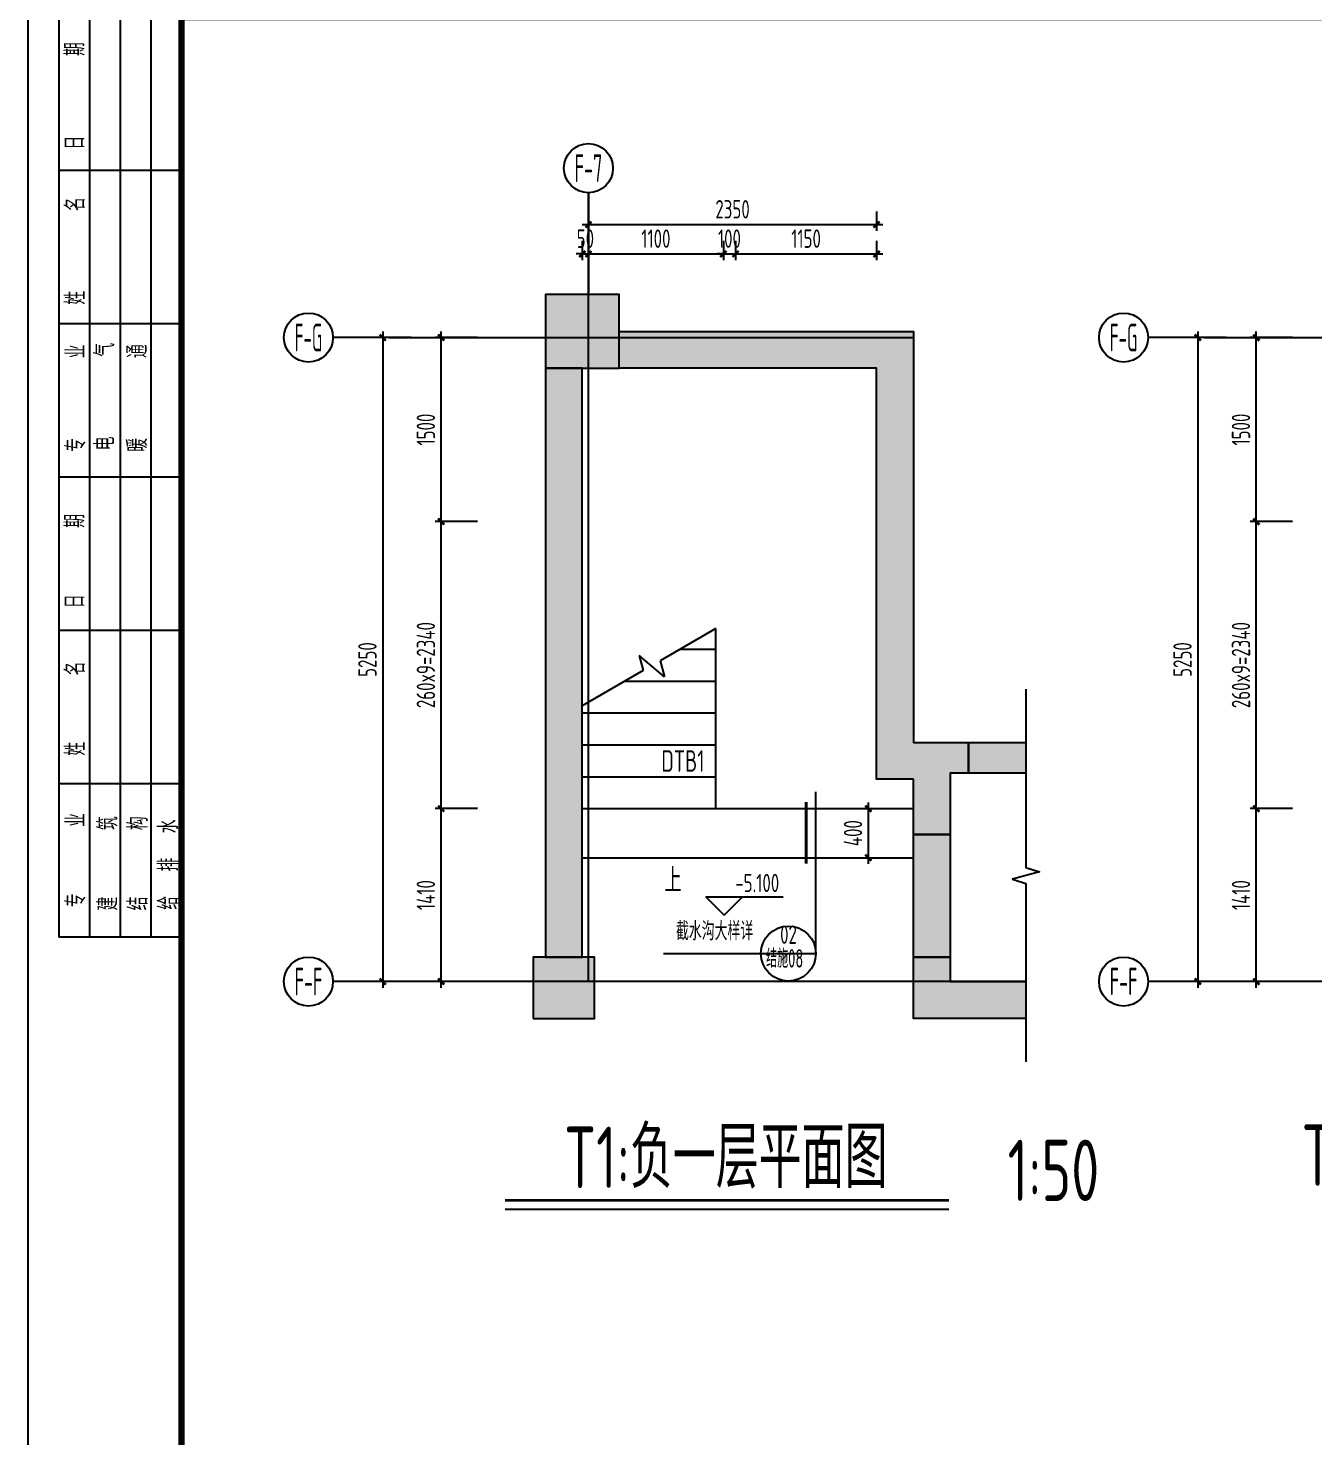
# Model space of a CAD drawing. Header units: millimetres. Extents: x -41781 to 68020, y 189188 to 426788.
# Drawn here: x -16080 to 4890, y 224440 to 247408 of the extents above; entities that cross this region are included whole.
import ezdxf
from ezdxf.enums import TextEntityAlignment as Align

# ---------------------------------------------------------------- set-up
doc = ezdxf.new("R2010")
doc.units = ezdxf.units.MM
doc.header["$LTSCALE"] = 1000
doc.header["$PDMODE"] = 35
doc.header["$PDSIZE"] = 200
for name, color, linetype in [('AXIS_TEXT', 7, 'Continuous'), ('COLU', 7, 'Continuous'), ('DIM', 4, 'Continuous'), ('DIM_ELEV', 3, 'Continuous'), ('DIM_SYMB', 3, 'Continuous'), ('h填实-柱墙', 254, 'Continuous'), ('L-AXIS', 3, 'Continuous'), ('L-dote', 253, 'Continuous'), ('louti$0$stair', 2, 'Continuous'), ('PUB_TEXT', 7, 'Continuous'), ('Q-门框', 6, 'Continuous'), ('STAIR', 2, 'Continuous'), ('TEXT', 7, 'Continuous'), ('THIN', 7, 'Continuous'), ('WALL', 3, 'Continuous'), ('图框', 4, 'Continuous'), ('地下室轴号', 3, 'Continuous')]:
    doc.layers.add(name, color=color, linetype=linetype)
doc.styles.add('DX', font='txt.shx', dxfattribs={"width": 0.75, "bigfont": 'hztxt.shx'})
doc.styles.add('TSSD_Dimension', font='Tssdeng.shx', dxfattribs={"width": 0.7, "bigfont": 'hztxt.shx'})
doc.styles.add('TSSD_Label', font='Tssdeng.shx', dxfattribs={"width": 0.7, "bigfont": 'hztxt.shx'})
doc.styles.add('TSSD_REIN', font='Tssdeng.shx', dxfattribs={"width": 0.7, "bigfont": 'hztxt.shx'})
doc.dimstyles.new('TSSD_50_100', dxfattribs={"dimtxt": 300, "dimasz": 100, "dimexe": 100, "dimexo": 250, "dimgap": 100, "dimtad": 1, "dimdec": 0, "dimlfac": 0.5, "dimzin": 0, "dimdsep": 46, "dimtxsty": 'TSSD_Dimension', "dimblk": 'ARCHTICK', "dimcen": 0, "dimdle": 100, "dimclrt": 7, "dimadec": 0, "dimazin": 0, "dimtfac": 1, "dimtdec": 0, "dimtix": 1, "dimtmove": 2, "dimatfit": 3, "dimfxl": 1, "dimtolj": 1, "dimtzin": 0, "dimarcsym": 0})

# ---------------------------------------------------------------- blocks, each defined once
blk = doc.blocks.new('A$C35F87531')
at = {"layer": '图框'}
for p, q in [((500, 58400), (500, 43400)), ((1000, 58400), (1000, 43400)), ((1500, 58400), (1500, 43400)), ((2000, 58400), (2000, 43400)), ((2500, 55900), (500, 55900)), ((2500, 53400), (500, 53400)), ((2500, 50900), (500, 50900)), ((2500, 48400), (500, 48400)), ((2500, 45900), (500, 45900)), ((2500, 43400), (500, 43400))]:
    blk.add_line(p, q, dxfattribs=at)
blk.add_lwpolyline([(0, 0), (0, 59400), (84100, 59400), (84100, 0)], close=True, dxfattribs=at)
at = {"layer": '图框', "const_width": 100}
blk.add_lwpolyline([(2500, 1000), (83100, 1000), (83100, 58400), (2500, 58400)], close=True, dxfattribs=at)
at = {"layer": '图框', "style": 'DX', "width": 0.7}
for s, p in [('日      期', (747, 57116, 2200)), ('姓      名 ', (752, 54687)), ('电      气', (1232, 52213, 2200)), ('暖      通', (1766, 52190, 2200)), ('专      业', (762, 52186)), ('日     期', (747, 49531, 2200)), ('姓     名', (752, 47126)), ('专     业', (762, 44655)), ('建     筑', (1283, 44602, 2200)), ('结     构', (1774, 44602, 2200)), ('给  排  水', (2271, 44582, 2200))]:
    blk.add_text(s, height=320, rotation=90, dxfattribs=at).set_placement(p, align=Align.MIDDLE)
blk = doc.blocks.new('_ArchTick')
at = {"color": 0, "linetype": 'ByBlock', "const_width": 0.4}
blk.add_lwpolyline([(-0.5, -0.5), (0.5, 0.5)], dxfattribs=at)
blk = doc.blocks.new('*D225')
at = {"layer": 'Defpoints', "color": 0}
for p in [(-9343, 234683), (-8503, 234683), (-8503, 231863)]:
    blk.add_point(p, dxfattribs=at)
at = {"layer": 'DIM', "color": 0, "lineweight": -2}
for p, q in [((-9343, 231763), (-9343, 234783)), ((-8753, 234683), (-9443, 234683)), ((-8753, 231863), (-9443, 231863))]:
    blk.add_line(p, q, dxfattribs=at)
at = {"layer": 'DIM', "color": 0, "lineweight": -2, "xscale": 100, "yscale": 100, "zscale": 100}
for p, rotation in [((-9343, 234683), 90), ((-9343, 231863), 270)]:
    blk.add_blockref('_ArchTick', p, dxfattribs=dict(at, rotation=rotation))
at = {"layer": 'DIM', "color": 7, "insert": (-9593, 233273), "char_height": 300, "attachment_point": 5, "rotation": 90, "style": 'TSSD_Dimension'}
blk.add_mtext('\\A1;1410', dxfattribs=at)
blk = doc.blocks.new('*D226')
at = {"layer": 'Defpoints', "color": 0}
for p in [(-9343, 239363), (-8503, 239363), (-8503, 234683)]:
    blk.add_point(p, dxfattribs=at)
at = {"layer": 'DIM', "color": 0, "lineweight": -2}
for p, q in [((-8753, 239363), (-9443, 239363)), ((-9343, 234583), (-9343, 239463)), ((-8753, 234683), (-9443, 234683))]:
    blk.add_line(p, q, dxfattribs=at)
at = {"layer": 'DIM', "color": 0, "lineweight": -2, "xscale": 100, "yscale": 100, "zscale": 100}
for p, rotation in [((-9343, 239363), 90), ((-9343, 234683), 270)]:
    blk.add_blockref('_ArchTick', p, dxfattribs=dict(at, rotation=rotation))
at = {"layer": 'DIM', "color": 7, "insert": (-9593, 237023), "char_height": 300, "attachment_point": 5, "rotation": 90, "style": 'TSSD_Dimension'}
blk.add_mtext('\\A1;260x9=2340', dxfattribs=at)
blk = doc.blocks.new('*D227')
at = {"layer": 'Defpoints', "color": 0}
for p in [(-9343, 242363), (-8503, 242363), (-8503, 239363)]:
    blk.add_point(p, dxfattribs=at)
at = {"layer": 'DIM', "color": 0, "lineweight": -2}
for p, q in [((-8753, 242363), (-9443, 242363)), ((-9343, 239263), (-9343, 242463)), ((-8753, 239363), (-9443, 239363))]:
    blk.add_line(p, q, dxfattribs=at)
at = {"layer": 'DIM', "color": 0, "lineweight": -2, "xscale": 100, "yscale": 100, "zscale": 100}
for p, rotation in [((-9343, 242363), 90), ((-9343, 239363), 270)]:
    blk.add_blockref('_ArchTick', p, dxfattribs=dict(at, rotation=rotation))
at = {"layer": 'DIM', "color": 7, "insert": (-9593, 240863), "char_height": 300, "attachment_point": 5, "rotation": 90, "style": 'TSSD_Dimension'}
blk.add_mtext('\\A1;1500', dxfattribs=at)
blk = doc.blocks.new('*D228')
at = {"layer": 'Defpoints', "color": 0}
for p in [(-9583, 242363), (-10296, 231863), (-9583, 231863)]:
    blk.add_point(p, dxfattribs=at)
at = {"layer": 'DIM', "color": 0, "lineweight": -2}
for p, q in [((-9833, 242363), (-10396, 242363)), ((-10296, 242463), (-10296, 231763)), ((-9833, 231863), (-10396, 231863))]:
    blk.add_line(p, q, dxfattribs=at)
at = {"layer": 'DIM', "color": 0, "lineweight": -2, "xscale": 100, "yscale": 100, "zscale": 100}
for p, rotation in [((-10296, 242363), 90), ((-10296, 231863), 270)]:
    blk.add_blockref('_ArchTick', p, dxfattribs=dict(at, rotation=rotation))
at = {"layer": 'DIM', "color": 7, "insert": (-10546, 237113), "char_height": 300, "attachment_point": 5, "rotation": 90, "style": 'TSSD_Dimension'}
blk.add_mtext('\\A1;5250', dxfattribs=at)
blk = doc.blocks.new('*D229')
at = {"layer": 'Defpoints', "color": 0}
for p in [(-7041, 244188), (-6941, 244188), (-6941, 243726)]:
    blk.add_point(p, dxfattribs=at)
at = {"layer": 'DIM', "color": 0, "lineweight": -2}
for p, q in [((-7041, 243938), (-7041, 243626)), ((-6941, 243938), (-6941, 243626)), ((-7041, 243726), (-7141, 243726)), ((-7041, 243726), (-6941, 243726)), ((-6941, 243726), (-6841, 243726))]:
    blk.add_line(p, q, dxfattribs=at)
at = {"layer": 'DIM', "color": 0, "lineweight": -2, "xscale": 100, "yscale": 100, "zscale": 100}
for p, rotation in [((-7041, 243726), 359.9999236494095), ((-6941, 243726), 179.9999236494095)]:
    blk.add_blockref('_ArchTick', p, dxfattribs=dict(at, rotation=rotation))
at = {"layer": 'DIM', "color": 7, "insert": (-6991, 243976), "char_height": 300, "attachment_point": 5, "rotation": 359.9999, "style": 'TSSD_Dimension'}
blk.add_mtext('\\A1;50', dxfattribs=at)
blk = doc.blocks.new('*D230')
at = {"layer": 'Defpoints', "color": 0}
for p in [(-6941, 244188), (-4741, 244188), (-4741, 243726)]:
    blk.add_point(p, dxfattribs=at)
at = {"layer": 'DIM', "color": 0, "lineweight": -2}
for p, q in [((-6941, 243938), (-6941, 243626)), ((-4741, 243938), (-4741, 243626)), ((-7041, 243726), (-4641, 243726))]:
    blk.add_line(p, q, dxfattribs=at)
at = {"layer": 'DIM', "color": 0, "lineweight": -2, "xscale": 100, "yscale": 100, "zscale": 100}
for p, rotation in [((-6941, 243726), 179.9999236506247), ((-4741, 243726), 359.9999236506247)]:
    blk.add_blockref('_ArchTick', p, dxfattribs=dict(at, rotation=rotation))
at = {"layer": 'DIM', "color": 7, "insert": (-5841, 243976), "char_height": 300, "attachment_point": 5, "rotation": 359.9999, "style": 'TSSD_Dimension'}
blk.add_mtext('\\A1;1100', dxfattribs=at)
blk = doc.blocks.new('*D231')
at = {"layer": 'Defpoints', "color": 0}
for p in [(-4741, 244188), (-4541, 244188), (-4541, 243726)]:
    blk.add_point(p, dxfattribs=at)
at = {"layer": 'DIM', "color": 0, "lineweight": -2}
for p, q in [((-4741, 243938), (-4741, 243626)), ((-4541, 243938), (-4541, 243626)), ((-4741, 243726), (-4841, 243726)), ((-4741, 243726), (-4541, 243726)), ((-4541, 243726), (-4441, 243726))]:
    blk.add_line(p, q, dxfattribs=at)
at = {"layer": 'DIM', "color": 0, "lineweight": -2, "xscale": 100, "yscale": 100, "zscale": 100}
for p, rotation in [((-4741, 243726), 359.9999236506247), ((-4541, 243726), 179.9999236506247)]:
    blk.add_blockref('_ArchTick', p, dxfattribs=dict(at, rotation=rotation))
at = {"layer": 'DIM', "color": 7, "insert": (-4641, 243976), "char_height": 300, "attachment_point": 5, "rotation": 359.9999, "style": 'TSSD_Dimension'}
blk.add_mtext('\\A1;100', dxfattribs=at)
blk = doc.blocks.new('*D232')
at = {"layer": 'Defpoints', "color": 0}
for p in [(-4541, 244188), (-2241, 244188), (-2241, 243726)]:
    blk.add_point(p, dxfattribs=at)
at = {"layer": 'DIM', "color": 0, "lineweight": -2}
for p, q in [((-4541, 243938), (-4541, 243626)), ((-2241, 243938), (-2241, 243626)), ((-4641, 243726), (-2141, 243726))]:
    blk.add_line(p, q, dxfattribs=at)
at = {"layer": 'DIM', "color": 0, "lineweight": -2, "xscale": 100, "yscale": 100, "zscale": 100}
for p, rotation in [((-4541, 243726), 179.9999236506247), ((-2241, 243726), 359.9999236506247)]:
    blk.add_blockref('_ArchTick', p, dxfattribs=dict(at, rotation=rotation))
at = {"layer": 'DIM', "color": 7, "insert": (-3391, 243976), "char_height": 300, "attachment_point": 5, "rotation": 359.9999, "style": 'TSSD_Dimension'}
blk.add_mtext('\\A1;1150', dxfattribs=at)
blk = doc.blocks.new('*D233')
at = {"layer": 'Defpoints', "color": 0}
for p in [(-6941, 244668), (-2241, 244668), (-2241, 244205)]:
    blk.add_point(p, dxfattribs=at)
at = {"layer": 'DIM', "color": 0, "lineweight": -2}
for p, q in [((-6941, 244418), (-6941, 244105)), ((-2241, 244418), (-2241, 244105)), ((-7041, 244205), (-2141, 244205))]:
    blk.add_line(p, q, dxfattribs=at)
at = {"layer": 'DIM', "color": 0, "lineweight": -2, "xscale": 100, "yscale": 100, "zscale": 100}
for p, rotation in [((-6941, 244205), 179.9999236506247), ((-2241, 244205), 359.9999236506247)]:
    blk.add_blockref('_ArchTick', p, dxfattribs=dict(at, rotation=rotation))
at = {"layer": 'DIM', "color": 7, "insert": (-4591, 244455), "char_height": 300, "attachment_point": 5, "rotation": 359.9999, "style": 'TSSD_Dimension'}
blk.add_mtext('\\A1;2350', dxfattribs=at)
blk = doc.blocks.new('*D234')
at = {"layer": 'Defpoints', "color": 0}
for p in [(3952, 234683), (4792, 234683), (4792, 231863)]:
    blk.add_point(p, dxfattribs=at)
at = {"layer": 'DIM', "color": 0, "lineweight": -2}
for p, q in [((3952, 231763), (3952, 234783)), ((4542, 234683), (3852, 234683)), ((4542, 231863), (3852, 231863))]:
    blk.add_line(p, q, dxfattribs=at)
at = {"layer": 'DIM', "color": 0, "lineweight": -2, "xscale": 100, "yscale": 100, "zscale": 100}
for p, rotation in [((3952, 234683), 90), ((3952, 231863), 270)]:
    blk.add_blockref('_ArchTick', p, dxfattribs=dict(at, rotation=rotation))
at = {"layer": 'DIM', "color": 7, "insert": (3702, 233273), "char_height": 300, "attachment_point": 5, "rotation": 90, "style": 'TSSD_Dimension'}
blk.add_mtext('\\A1;1410', dxfattribs=at)
blk = doc.blocks.new('*D235')
at = {"layer": 'Defpoints', "color": 0}
for p in [(3952, 239363), (4792, 239363), (4792, 234683)]:
    blk.add_point(p, dxfattribs=at)
at = {"layer": 'DIM', "color": 0, "lineweight": -2}
for p, q in [((4542, 239363), (3852, 239363)), ((3952, 234583), (3952, 239463)), ((4542, 234683), (3852, 234683))]:
    blk.add_line(p, q, dxfattribs=at)
at = {"layer": 'DIM', "color": 0, "lineweight": -2, "xscale": 100, "yscale": 100, "zscale": 100}
for p, rotation in [((3952, 239363), 90), ((3952, 234683), 270)]:
    blk.add_blockref('_ArchTick', p, dxfattribs=dict(at, rotation=rotation))
at = {"layer": 'DIM', "color": 7, "insert": (3702, 237023), "char_height": 300, "attachment_point": 5, "rotation": 90, "style": 'TSSD_Dimension'}
blk.add_mtext('\\A1;260x9=2340', dxfattribs=at)
blk = doc.blocks.new('*D236')
at = {"layer": 'Defpoints', "color": 0}
for p in [(3952, 242363), (4792, 242363), (4792, 239363)]:
    blk.add_point(p, dxfattribs=at)
at = {"layer": 'DIM', "color": 0, "lineweight": -2}
for p, q in [((4542, 242363), (3852, 242363)), ((3952, 239263), (3952, 242463)), ((4542, 239363), (3852, 239363))]:
    blk.add_line(p, q, dxfattribs=at)
at = {"layer": 'DIM', "color": 0, "lineweight": -2, "xscale": 100, "yscale": 100, "zscale": 100}
for p, rotation in [((3952, 242363), 90), ((3952, 239363), 270)]:
    blk.add_blockref('_ArchTick', p, dxfattribs=dict(at, rotation=rotation))
at = {"layer": 'DIM', "color": 7, "insert": (3702, 240863), "char_height": 300, "attachment_point": 5, "rotation": 90, "style": 'TSSD_Dimension'}
blk.add_mtext('\\A1;1500', dxfattribs=at)
blk = doc.blocks.new('*D237')
at = {"layer": 'Defpoints', "color": 0}
for p in [(3712, 242363), (2999, 231863), (3712, 231863)]:
    blk.add_point(p, dxfattribs=at)
at = {"layer": 'DIM', "color": 0, "lineweight": -2}
for p, q in [((3462, 242363), (2899, 242363)), ((2999, 242463), (2999, 231763)), ((3462, 231863), (2899, 231863))]:
    blk.add_line(p, q, dxfattribs=at)
at = {"layer": 'DIM', "color": 0, "lineweight": -2, "xscale": 100, "yscale": 100, "zscale": 100}
for p, rotation in [((2999, 242363), 90), ((2999, 231863), 270)]:
    blk.add_blockref('_ArchTick', p, dxfattribs=dict(at, rotation=rotation))
at = {"layer": 'DIM', "color": 7, "insert": (2749, 237113), "char_height": 300, "attachment_point": 5, "rotation": 90, "style": 'TSSD_Dimension'}
blk.add_mtext('\\A1;5250', dxfattribs=at)
blk = doc.blocks.new('*D299')
at = {"layer": 'Defpoints', "color": 0}
for p in [(-2376, 234683), (-2282, 234683), (-2282, 233883)]:
    blk.add_point(p, dxfattribs=at)
at = {"layer": 'DIM', "color": 0, "lineweight": -2}
for p, q in [((-2376, 233783), (-2376, 234783)), ((-2532, 234683), (-2476, 234683)), ((-2532, 233883), (-2476, 233883))]:
    blk.add_line(p, q, dxfattribs=at)
at = {"layer": 'DIM', "color": 0, "lineweight": -2, "xscale": 100, "yscale": 100, "zscale": 100}
for p, rotation in [((-2376, 234683), 90), ((-2376, 233883), 270)]:
    blk.add_blockref('_ArchTick', p, dxfattribs=dict(at, rotation=rotation))
at = {"layer": 'DIM', "color": 7, "insert": (-2626, 234283), "char_height": 300, "attachment_point": 5, "rotation": 90, "style": 'TSSD_Dimension'}
blk.add_mtext('\\A1;400', dxfattribs=at)

msp = doc.modelspace()

# ---------------------------------------------------------------- hatches: boundary and pattern name
at = {"layer": 'h填实-柱墙'}
for color, points in [(254, [(-7641.1, 241862.9), (-6441.1, 241862.9), (-6441.1, 243062.9), (-7641.1, 243062.9)]), (254, [(-1641.1, 235162.9), (-2241.1, 235162.9), (-2241.1, 241862.9), (-6441.1, 241862.9), (-6441.1, 242462.9), (-1641.1, 242462.9), (-1641.1, 235762.9), (-741.1, 235762.9), (-741.1, 235262.9), (-1041.1, 235262.9), (-1041.1, 234262.9), (-1641.1, 234262.9)]), (254, [(-7041.1, 232262.9), (-7041.1, 241862.9), (-7641.1, 241862.9), (-7641.1, 232262.9)]), (254, [(194.2, 235262.9), (194.2, 235762.9), (-741.1, 235762.9), (-741.1, 235262.9)]), (256, [(-1641.1, 234262.9), (-1041.1, 234262.9), (-1041.1, 232262.9), (-1641.1, 232262.9)]), (254, [(-7841.1, 231262.9), (-6841.1, 231262.9), (-6841.1, 232262.9), (-7841.1, 232262.9)]), (254, [(194.2, 231262.9), (194.2, 231862.9), (-1041.1, 231862.9), (-1041.1, 232262.9), (-1641.1, 232262.9), (-1641.1, 231262.9)])]:
    msp.add_hatch(color=color, dxfattribs=at).paths.add_polyline_path(points)

# ---------------------------------------------------------------- linework, layer by layer
at = {"layer": 'COLU'}
for points in [[(-7641.1, 241862.9), (-6441.1, 241862.9), (-6441.1, 243062.9), (-7641.1, 243062.9)], [(-7841.1, 231262.9), (-6841.1, 231262.9), (-6841.1, 232262.9), (-7841.1, 232262.9)]]:
    msp.add_lwpolyline(points, close=True, dxfattribs=at)
at = {"layer": 'DIM_ELEV'}
for p, q in [((-4728.7, 232944.7), (-5028.7, 233244.7)), ((-5028.7, 233244.7), (-3767.7, 233244.7)), ((-4728.7, 232944.7), (-4428.7, 233244.7))]:
    msp.add_line(p, q, dxfattribs=at)
at = {"layer": 'DIM_SYMB'}
msp.add_lwpolyline([(-5891.1, 233394.3, 0, 0, 0), (-5891.1, 236463, 80, 0, 0), (-5891.1, 236763, 0, 0, 0)], format="xyseb", dxfattribs=at)
at = {"layer": 'L-AXIS'}
for p, q in [((-10191.6, 242362.9), (-10985.7, 242362.9)), ((3103.6, 242362.9), (2309.6, 242362.9))]:
    msp.add_line(p, q, dxfattribs=at)
at = {"layer": 'L-dote', "ltscale": 10}
for p, q in [((-6941.1, 231862.8), (-6941.1, 244725.3)), ((-10191.6, 242362.9), (-1641.1, 242362.9)), ((3103.6, 242362.9), (11654.1, 242362.9)), ((194.2, 231862.9), (-10059.9, 231862.8)), ((13489.4, 231862.9), (3235.4, 231862.8))]:
    msp.add_line(p, q, dxfattribs=at)
at = {"layer": 'Q-门框'}
msp.add_lwpolyline([(194.2, 235262.9), (-741.1, 235262.9), (-741.1, 235762.9), (194.2, 235762.9)], dxfattribs=at)
msp.add_lwpolyline([(-1641.1, 234262.9), (-1041.1, 234262.9), (-1041.1, 232262.9), (-1641.1, 232262.9)], close=True, dxfattribs=at)
at = {"layer": 'STAIR'}
for p, q in [((-4861.1, 237617.6), (-5770.1, 237092.8)), ((-4861.1, 234683), (-4861.1, 237617.6)), ((-5440.8, 237283), (-4861.1, 237283)), ((-5700.2, 236832), (-6112.3, 237177.8)), ((-6112.3, 237177.8), (-6046.7, 236933.1)), ((-5770.1, 237092.8), (-5700.2, 236832)), ((-6046.7, 236933.1), (-7041.1, 236359)), ((-6341.5, 236763), (-4861.1, 236763)), ((-7041.1, 234683), (-7041.1, 236359)), ((-7041.1, 236243), (-4861.1, 236243)), ((-7041.1, 235723), (-4861.1, 235723)), ((-7041.1, 235203), (-4861.1, 235203)), ((-7041.1, 234683), (-1641.1, 234683)), ((-7041.1, 233883), (-1641.1, 233883))]:
    msp.add_line(p, q, dxfattribs=at)
at = {"layer": 'TEXT', "color": 2}
for p, q in [((-3231.4, 232320.2), (-3231.4, 234959)), ((-5719.7, 232320.2), (-3231.4, 232320.2))]:
    msp.add_line(p, q, dxfattribs=at)
at = {"layer": 'TEXT', "color": 2, "const_width": 50}
msp.add_lwpolyline([(-3390.3, 233783.3), (-3390.3, 234790)], dxfattribs=at)
at = {"layer": 'TEXT', "const_width": 40}
msp.add_lwpolyline([(-8300.4, 228296.1), (-1060.8, 228296.1)], dxfattribs=at)
at = {"layer": 'TEXT'}
msp.add_lwpolyline([(-8300.4, 228151.4), (-1060.8, 228151.4)], dxfattribs=at)
at = {"layer": 'TEXT', "color": 2}
msp.add_circle((-3680.1, 232320.2), 448.7, dxfattribs=at)
at = {"layer": 'THIN'}
msp.add_lwpolyline([(194.2, 236632.9), (194.2, 233723.6), (414.2, 233653.6), (-25.8, 233533.6), (194.2, 233463.6), (194.2, 230554.4)], dxfattribs=at)
at = {"layer": 'WALL'}
for points in [[(-1641.1, 235162.9), (-2241.1, 235162.9), (-2241.1, 241862.9), (-6441.1, 241862.9), (-6441.1, 242462.9), (-1641.1, 242462.9), (-1641.1, 235762.9), (-741.1, 235762.9), (-741.1, 235262.9), (-1041.1, 235262.9), (-1041.1, 234262.9), (-1641.1, 234262.9)], [(-7041.1, 232262.9), (-7041.1, 241862.9), (-7641.1, 241862.9), (-7641.1, 232262.9)]]:
    msp.add_lwpolyline(points, close=True, dxfattribs=at)
msp.add_lwpolyline([(194.2, 231262.9), (-1641.1, 231262.9), (-1641.1, 232262.9), (-1041.1, 232262.9), (-1041.1, 231862.9), (194.2, 231862.9)], dxfattribs=at)
at = {"layer": '地下室轴号'}
for p, q in [((-6941.1, 244725.3), (-6941.1, 243099.3)), ((-10858.2, 242362.9), (-11108, 242362.9)), ((2437.1, 242362.9), (2187.3, 242362.9)), ((-9388.4, 231862.9), (-11108, 231862.9)), ((3906.8, 231862.9), (2187.3, 231862.9))]:
    msp.add_line(p, q, dxfattribs=at)
for centre in [(-6941.1, 245125.3), (-11508, 242362.9), (1787.3, 242362.9), (-11508, 231862.9), (1787.3, 231862.9)]:
    msp.add_circle(centre, 400, dxfattribs=at)

# ---------------------------------------------------------------- block references
at = {"layer": '图框'}
msp.add_blockref('A$C35F87531', (-16079.8, 189188.1), dxfattribs=at)

# ---------------------------------------------------------------- texts
at = {"layer": 'AXIS_TEXT', "style": 'TSSD_REIN'}
for s, width, p, p2 in [('F-7', 0.448276, (-7167.4, 244899), (-6714.9, 244899)), ('F-G', 0.440678, (-11734.3, 242136.6), (-11281.7, 242136.6)), ('F-G', 0.440678, (1561, 242136.6), (2013.5, 242136.6)), ('F-F', 0.45614, (-11734.3, 231636.6), (-11281.7, 231636.6)), ('F-F', 0.45614, (1561, 231636.6), (2013.5, 231636.6))]:
    msp.add_text(s, height=452.55, dxfattribs=dict(at, width=width)).set_placement(p, p2, align=Align.FIT)
at = {"layer": 'louti$0$stair', "color": 4, "style": 'TSSD_REIN', "width": 0.7}
msp.add_text('DTB1', height=350, dxfattribs=at).set_placement((-5750.8, 235283.8))
at = {"layer": 'PUB_TEXT', "style": 'TSSD_REIN', "width": 0.705882}
msp.add_text('-5.100', height=297.5, dxfattribs=at).set_placement((-4545.6, 233321.6))
at = {"layer": 'TEXT', "style": 'TSSD_REIN', "width": 0.7}
msp.add_text('上', height=400.7, dxfattribs=at).set_placement((-5700.8, 233314.7))
at = {"layer": 'TEXT', "color": 2, "style": 'TSSD_Label'}
for s, width, p in [('截水沟大样详', 0.7, (-4253.3, 232445.8)), ('02', 0.7, (-3541.1, 232387.9)), ('结施08', 0.6, (-3436.6, 232000.1))]:
    msp.add_text(s, height=300, dxfattribs=dict(at, width=width)).set_placement(p, align=Align.BOTTOM_RIGHT)
at = {"layer": 'TEXT', "style": 'TSSD_REIN', "text_generation_flag": 6, "width": 0.7}
for s, p in [('T1:负一层平面图', (-7340.8, 228496.8)), ('T1：-1.600标高平面图', (4688.3, 228533.9)), ('1:50', (-104.3, 228285))]:
    msp.add_text(s, height=1000, rotation=180, dxfattribs=at).set_placement(p)

# ---------------------------------------------------------------- dimensions: what is measured, and where the dimension line sits
at = {"layer": 'DIM'}
for base, p1, p2, angle, picture, middle in [((-2241.1, 244205.5), (-6941.1, 244667.9), (-2241.1, 244667.9), 179.99992, '*D233', (-4591.1, 244455.5)), ((-4741.1, 243726), (-6941.1, 244188.4), (-4741.1, 244188.4), 179.99992, '*D230', (-5841.1, 243976)), ((-4541.1, 243726), (-4741.1, 244188.4), (-4541.1, 244188.4), 179.99992, '*D231', (-4641.1, 243976)), ((-2241.1, 243726), (-4541.1, 244188.4), (-2241.1, 244188.4), 179.99992, '*D232', (-3391.1, 243976)), ((-2376.2, 234683), (-2282.4, 233883), (-2282.4, 234683), 90, '*D299', (-2626.2, 234283))]:
    dim = msp.add_linear_dim(base=base, p1=p1, p2=p2, angle=angle, dimstyle='TSSD_50_100', dxfattribs=at)
    dim.commit()
    dim.dimension.update_dxf_attribs({"geometry": picture, "text_midpoint": middle})
for p1, p2, distance, picture, middle in [((-7041.1, 244188.4), (-6941.1, 244188.4), -462.4, '*D229', (-6991.1, 243976)), ((-9583.5, 242362.9), (-9583.5, 231862.9), -712.4, '*D228', (-10545.9, 237112.9)), ((-8502.9, 239363), (-8502.9, 242362.9), 840.2, '*D227', (-9593.1, 240862.9)), ((3711.8, 242362.9), (3711.8, 231862.9), -712.4, '*D237', (2749.3, 237112.9)), ((4792.4, 239363), (4792.4, 242362.9), 840.2, '*D236', (3702.1, 240862.9)), ((-8502.9, 231862.8), (-8502.9, 234683), 840.2, '*D225', (-9593.1, 233272.9)), ((4792.4, 231862.8), (4792.4, 234683), 840.2, '*D234', (3702.1, 233272.9))]:
    dim = msp.add_aligned_dim(p1=p1, p2=p2, distance=distance, dimstyle='TSSD_50_100', dxfattribs=at)
    dim.commit()
    dim.dimension.update_dxf_attribs({"geometry": picture, "text_midpoint": middle})
for p1, p2, picture, middle in [((-8502.9, 234683), (-8502.9, 239363), '*D226', (-9593.1, 237023)), ((4792.4, 234683), (4792.4, 239363), '*D235', (3702.1, 237023))]:
    dim = msp.add_aligned_dim(p1=p1, p2=p2, distance=840.2, text='260x9=2340', dimstyle='TSSD_50_100', dxfattribs=at)
    dim.commit()
    dim.dimension.update_dxf_attribs({"geometry": picture, "text_midpoint": middle})

doc.saveas('drawing.dxf')
